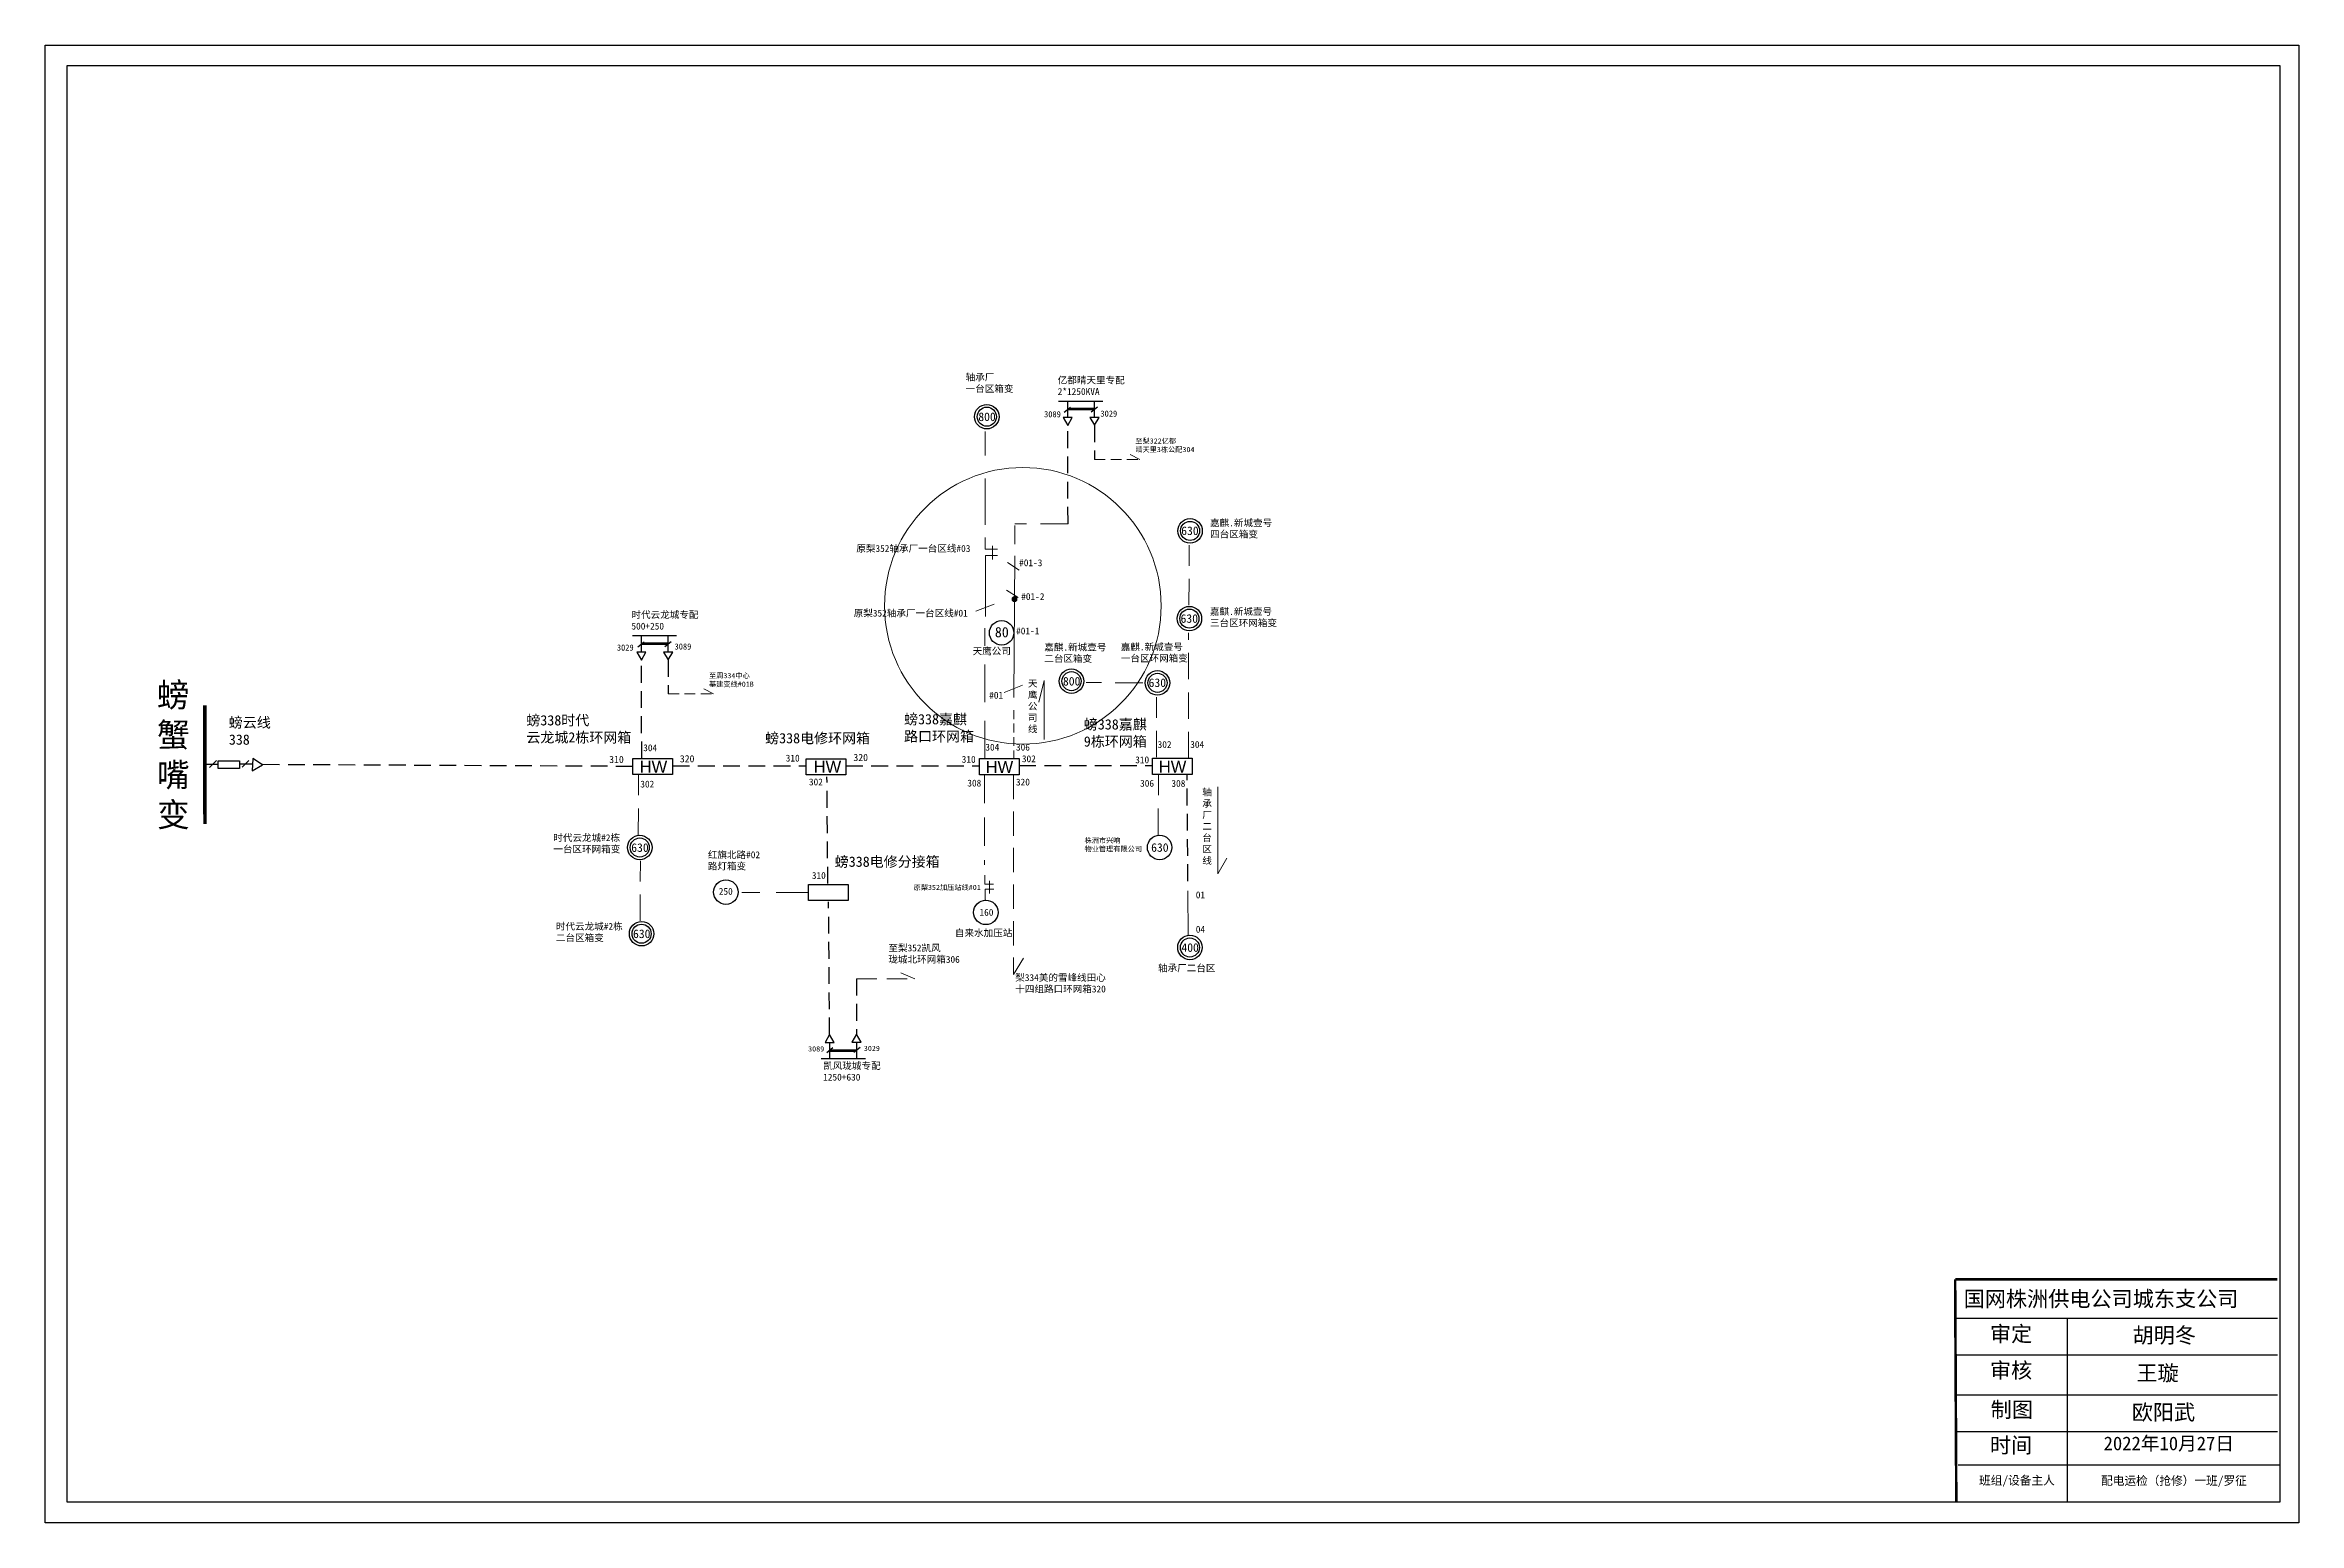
# Model space of a CAD drawing. Extents: x -235 to 424, y -116 to 316.
import ezdxf

# ---------------------------------------------------------------- set-up
doc = ezdxf.new("R2010")
doc.units = 0
doc.header["$LTSCALE"] = 0.774411
doc.linetypes.add('DASHED2', pattern=[9.525, 6.35, -3.175])
doc.layers.get('0').update_dxf_attribs({"linetype": 'CONTINUOUS'})
doc.styles.add('hztxt_txtstyle_0.00_0_0', font='', dxfattribs={"bigfont": 'hztxt.shx'})
doc.styles.get("Standard").update_dxf_attribs({"font": '', "height": 2.5})
doc.styles.add('仿宋_txtstyle_1.50_0_0', font='simsun.ttc', dxfattribs={"height": 1.5})
doc.styles.add('仿宋_txtstyle_150.00_0_0150', font='simsun.ttc', dxfattribs={"height": 150})
doc.styles.add('仿宋_txtstyle_2.00_0_0', font='simfang.ttf', dxfattribs={"height": 2})
doc.styles.add('仿宋_txtstyle_2.50_0_0', font='simsun.ttc', dxfattribs={"height": 2.5})
doc.styles.add('仿宋_txtstyle_200.00_0_0200', font='simsun.ttc', dxfattribs={"height": 200})
doc.styles.add('仿宋_txtstyle_3.00_0_0', font='simsun.ttc', dxfattribs={"height": 3})
doc.styles.add('仿宋_txtstyle_300.00_0_0300', font='simsun.ttc', dxfattribs={"height": 300})
doc.styles.add('字体', font='simkai_0.ttf', dxfattribs={"height": 2.5})
doc.styles.add('宋体_txtstyle_2.50_0_0', font='SIMSUN.TTC', dxfattribs={"height": 2.5})
doc.styles.add('宋体_txtstyle_4.00_0_0', font='SIMSUN.TTC', dxfattribs={"height": 4})
doc.styles.add('黑体_txtstyle_0.00_0_0', font='simhei.ttf')
doc.styles.add('黑体_txtstyle_4.53_0_0', font='SIMHEI.TTF', dxfattribs={"height": 4.530271})
doc.styles.get('hztxt_txtstyle_0.00_0_0').set_extended_font_data('hztxt')
doc.styles.get('Standard').set_extended_font_data('SimSun')

msp = doc.modelspace()

# ---------------------------------------------------------------- hatches: boundary and pattern name
at = {"linetype": 'Continuous', "lineweight": 0, "ltscale": 0.466346, "true_color": 0xffffff}
msp.add_hatch(color=7, dxfattribs=at).paths.add_polyline_path([(47.7, 154.29, -1), (49.12, 154.29, -1)])

# ---------------------------------------------------------------- linework, layer by layer
at = {"color": 7, "linetype": 'DASHED2', "lineweight": 0, "ltscale": 2.740568}
msp.add_line((39.83, 176.05), (39.83, 203.29), dxfattribs=at)
at = {"color": 7, "linetype": 'DASHED2', "lineweight": 0, "ltscale": 0.644218}
for p, q in [((71.81, 195.16), (85.08, 195.16)), ((85.08, 195.16), (82.05, 196.74)), ((-52.85, 126.56), (-39.58, 126.56)), ((-39.58, 126.56), (-42.61, 128.14))]:
    msp.add_line(p, q, dxfattribs=at)
at = {"color": 7, "linetype": 'Continuous', "lineweight": 0, "ltscale": 0.383592}
for p, q in [((39.86, 168.9), (39.86, 172.35)), ((41.98, 169.86), (41.98, 165.9))]:
    msp.add_line(p, q, dxfattribs=at)
at = {"color": 7, "linetype": 'DASHED2', "lineweight": 0, "ltscale": 1.645049}
msp.add_line((64.07, 176.33), (48.55, 176.33), dxfattribs=at)
at = {"color": 7, "linetype": 'Continuous', "lineweight": 0, "ltscale": 1.645049}
msp.add_line((48.55, 170.4), (48.55, 175.8), dxfattribs=at)
at = {"color": 7, "linetype": 'Continuous', "lineweight": 0, "ltscale": 1.242838}
for p, q in [((39.86, 168.9), (43.4, 168.9)), ((39.96, 149.23), (39.96, 167.02)), ((39.96, 167.02), (43.49, 167.02)), ((48.26, 125.52), (48.48, 167))]:
    msp.add_line(p, q, dxfattribs=at)
at = {"color": 7, "linetype": 'DASHED2', "lineweight": 0, "ltscale": 0.82185}
for p, q in [((46.36, 164.97), (50.63, 162.25)), ((46.11, 156.95), (50.39, 154.24))]:
    msp.add_line(p, q, dxfattribs=at)
at = {"color": 7, "linetype": 'DASHED2', "lineweight": 0, "ltscale": 1.565559}
for p, q in [((99.44, 152.51), (99.51, 170.11)), ((99.26, 107.75), (99.32, 144.45)), ((89.91, 108.07), (89.98, 125.67)), ((-61.59, 85.39), (-61.52, 102.99)), ((90.45, 85.41), (90.51, 103.02)), ((-61.07, 60.19), (-61, 77.79))]:
    msp.add_line(p, q, dxfattribs=at)
at = {"color": 7, "linetype": 'DASHED2', "lineweight": 0, "ltscale": 1.242838}
for p, q in [((42.44, 152.85), (37.1, 150.74)), ((50.74, 129.13), (45.4, 127.02))]:
    msp.add_line(p, q, dxfattribs=at)
at = {"color": 7, "linetype": 'DASHED2', "lineweight": 0, "ltscale": 2.237108}
msp.add_line((39.76, 107.66), (39.76, 145.79), dxfattribs=at)
at = {"color": 7, "linetype": 'Continuous', "lineweight": 0, "ltscale": 1.126168}
for q in [(55.52, 124.15), (57.09, 113.23)]:
    msp.add_line((57.09, 130.46), q, dxfattribs=at)
at = {"color": 7, "linetype": 'DASHED2', "lineweight": 0, "ltscale": 1.633289}
msp.add_line((85.93, 129.81), (69.37, 129.9), dxfattribs=at)
at = {"color": 7, "linetype": 'DASHED2', "lineweight": 0, "ltscale": 0.532558}
msp.add_line((48.26, 121.82), (48.26, 107.66), dxfattribs=at)
at = {"linetype": 'Continuous'}
for p, q in [((-184.48, 105.91), (-187.82, 105.91)), ((-186.96, 105.09), (-184.98, 107.06)), ((-174.59, 106.07), (-177.92, 106.07)), ((-177.48, 105.16), (-175.5, 107.14))]:
    msp.add_line(p, q, dxfattribs=at)
at = {"linetype": 'DASHED2'}
for p, q in [((-63.23, 105.37), (-171.52, 105.9)), ((-51.53, 105.5), (-12.72, 105.5)), ((-0.86, 105.55), (37.96, 105.55)), ((49.78, 105.65), (88.6, 105.65))]:
    msp.add_line(p, q, dxfattribs=at)
at = {"color": 7, "linetype": 'DASHED2', "lineweight": 0, "ltscale": 1.690867}
msp.add_line((39.65, 102.93), (39.65, 76.59), dxfattribs=at)
at = {"color": 7, "linetype": 'DASHED2', "lineweight": 0, "ltscale": 1.449646}
for p, q in [((48.12, 102.93), (48.12, 44.55)), ((48.12, 44.55), (51.02, 49.34))]:
    msp.add_line(p, q, dxfattribs=at)
at = {"color": 7, "linetype": 'Continuous', "lineweight": 0, "ltscale": 1.633289}
for p, q in [((107.87, 99.44), (107.87, 73.95)), ((107.87, 73.95), (110.49, 78.53))]:
    msp.add_line(p, q, dxfattribs=at)
at = {"color": 7, "linetype": 'DASHED2', "lineweight": 0, "ltscale": 0.93937}
for p, q in [((39.76, 73.6), (39.76, 70.92)), ((39.76, 70.92), (42.3, 70.92)), ((39.81, 69.45), (42.35, 69.45)), ((39.81, 69.45), (39.81, 66.25)), ((41.08, 71.89), (41.08, 68.21))]:
    msp.add_line(p, q, dxfattribs=at)
at = {"color": 7, "linetype": 'DASHED2', "lineweight": 0, "ltscale": 1.930938}
msp.add_line((-11.8, 68.51), (-31.36, 68.51), dxfattribs=at)
at = {"color": 7, "linetype": 'Continuous', "lineweight": 0, "ltscale": 0.93937}
msp.add_line((99.15, 68.96), (99.17, 55.97), dxfattribs=at)
at = {"color": 7, "linetype": 'DASHED2', "lineweight": 0, "ltscale": 1.200471}
for p, q in [((2.24, 43.28), (19.28, 43.28)), ((19.28, 43.28), (15.2, 45.01))]:
    msp.add_line(p, q, dxfattribs=at)
at = {"color": 0, "linetype": 'Continuous'}
for p, q in [((323.56, -55.93), (417.74, -55.93)), ((356.25, -55.95), (356.29, -109.79)), ((323.56, -66.66), (417.74, -66.66)), ((323.56, -78.36), (417.74, -78.36)), ((323.56, -89.09), (417.74, -89.09)), ((324.35, -98.83), (418.53, -98.83))]:
    msp.add_line(p, q, dxfattribs=at)
for points in [[(-235.08, 316.32), (424.04, 316.32), (424.04, -115.85), (-235.08, -115.85)], [(-228.63, 310.37), (418.44, 310.37), (418.44, -109.79), (-228.63, -109.79)], [(-63.23, 107.73), (-51.63, 107.73), (-51.63, 103.01), (-63.23, 103.01)], [(-12.51, 107.6), (-0.91, 107.6), (-0.91, 102.88), (-12.51, 102.88)], [(38.16, 107.66), (49.77, 107.66), (49.77, 102.93), (38.16, 102.93)], [(88.8, 107.75), (100.41, 107.75), (100.41, 103.03), (88.8, 103.03)], [(-11.8, 70.87), (-0.19, 70.87), (-0.19, 66.15), (-11.8, 66.15)]]:
    msp.add_lwpolyline(points, close=True, dxfattribs=at)
at = {"linetype": 'Continuous'}
for points in [[(61.32, 212.21), (74.24, 212.21)], [(63.97, 207.39), (63.97, 212.15)], [(71.81, 207.43), (71.81, 212.19)], [(62.92, 208.92), (64.76, 210.39)], [(63.97, 209.76), (71.75, 209.76)], [(64.4, 210.09), (71.77, 210.09)], [(70.83, 209.07), (72.67, 210.54)], [(-63.34, 143.61), (-50.42, 143.61)], [(-61.74, 140.31), (-59.9, 141.79)], [(-60.69, 138.79), (-60.69, 143.55)], [(-60.69, 141.16), (-52.91, 141.16)], [(-60.26, 141.49), (-52.89, 141.49)], [(-53.83, 140.46), (-51.99, 141.94)], [(-52.85, 138.83), (-52.85, 143.59)], [(4.85, 19.9), (-8.08, 19.9)], [(-4.67, 23.05), (-6.51, 21.57)], [(-5.65, 24.68), (-5.65, 19.93)], [(1.76, 22.02), (-5.61, 22.02)], [(2.19, 22.36), (-5.59, 22.36)], [(3.24, 23.2), (1.4, 21.72)], [(2.19, 24.73), (2.19, 19.97)]]:
    msp.add_lwpolyline(points, dxfattribs=at)
for points in [[(63.97, 205.07), (65.31, 207.39), (62.64, 207.39)], [(71.81, 205.12), (73.15, 207.43), (70.47, 207.43)], [(-60.69, 136.47), (-59.35, 138.79), (-62.02, 138.79)], [(-52.85, 136.51), (-51.51, 138.83), (-54.19, 138.83)], [(-178.19, 104.77), (-184.45, 104.77), (-184.45, 106.99), (-178.19, 106.99)], [(-5.65, 27), (-6.98, 24.68), (-4.31, 24.68)], [(2.19, 27.04), (0.85, 24.73), (3.53, 24.73)]]:
    msp.add_lwpolyline(points, close=True, dxfattribs=at)
at = {"linetype": 'DASHED2'}
for points in [[(64.07, 176.33), (63.97, 205.07)], [(71.81, 205.12), (71.81, 195.16), (71.81, 195.16)], [(-60.59, 107.73), (-60.69, 136.47)], [(-52.85, 136.51), (-52.85, 126.56), (-52.85, 126.56)], [(-6.17, 71.14), (-6.42, 102.33), (-6.42, 102.33)], [(99.14, 71.84), (98.89, 103.03), (98.89, 103.03)], [(-5.65, 27), (-5.96, 65.76), (-5.96, 65.76)], [(2.24, 43.28), (2.19, 27.04)]]:
    msp.add_lwpolyline(points, dxfattribs=at)
at = {"linetype": 'Continuous'}
for points, const_width in [([(-188.35, 88.55), (-188.37, 123.28)], 1), ([(323.51, -44.6), (323.85, -109.79)], 0.755)]:
    msp.add_lwpolyline(points, dxfattribs=dict(at, const_width=const_width))
at = {"color": 0}
msp.add_lwpolyline([(-174.31, 107.65), (-174.56, 104.12), (-171.52, 105.86)], close=True, dxfattribs=at)
at = {"color": 0, "linetype": 'Continuous', "const_width": 0.755}
msp.add_lwpolyline([(323.56, -44.6), (417.74, -44.6)], dxfattribs=at)
at = {"linetype": 'Continuous'}
for centre, radius in [((40.32, 207.65), 3.58), ((40.32, 207.65), 2.79), ((99.76, 174.25), 3.58), ((99.76, 174.25), 2.79), ((99.57, 148.59), 3.58), ((44.66, 144.44), 3.58), ((99.57, 148.59), 2.79), ((65.08, 130.3), 3.58), ((65.08, 130.3), 2.79), ((90.23, 129.81), 3.58), ((90.23, 129.81), 2.79), ((-61.17, 81.66), 3.58), ((-61.17, 81.66), 2.79), ((90.87, 81.68), 3.58), ((-35.99, 68.61), 3.58), ((40.04, 62.68), 3.58), ((-60.64, 56.46), 3.58), ((-60.64, 56.46), 2.79), ((99.72, 52.43), 3.58), ((99.72, 52.43), 2.79)]:
    msp.add_circle(centre, radius, dxfattribs=at)
at = {"color": 12, "linetype": 'Continuous', "lineweight": 0, "ltscale": 3.598351, "true_color": 0xc00000}
msp.add_circle((50.86, 152.34), 40.45, dxfattribs=at)
at = {"color": 7, "linetype": 'Continuous', "lineweight": 0, "ltscale": 0.543946}
msp.add_circle((48.41, 154.29), 0.706, dxfattribs=at)

# ---------------------------------------------------------------- texts
at = {"linetype": 'Continuous'}
for s, p in [('310', (-70.1, 106.37)), ('320', (-49.44, 106.57)), ('320', (1.31, 106.95))]:
    msp.add_text(s, height=2.085, dxfattribs=at).set_placement(p)
at = {"color": 7, "linetype": 'DASHED2', "lineweight": 0, "ltscale": 2.740568, "char_height": 2, "attachment_point": 1, "style": '仿宋_txtstyle_2.00_0_0'}
for s, insert in [('轴承厂^M^J一台区箱变', (34.12, 220.19)), ('原梨352轴承厂一台区线#03', (2.16, 170.11)), ('原梨352轴承厂一台区线#01', (1.39, 151.2))]:
    msp.add_mtext(s, dxfattribs=dict(at, insert=insert))
at = {"char_height": 2, "width": 23.1197, "attachment_point": 1, "style": '仿宋_txtstyle_2.00_0_0'}
for s, insert in [('亿都晴天里专配^M^J2*1250KVA', (61.06, 219.34)), ('时代云龙城专配^M^J500+250', (-63.6, 150.73))]:
    msp.add_mtext(s, dxfattribs=dict(at, insert=insert))
at = {"linetype": 'Continuous', "attachment_point": 1}
for s, insert, char_height, width, style in [('{\\fSimSun|b0|i0|c134|p2;800}', (37.83, 208.87), 2.5, 5.6554, 'hztxt_txtstyle_0.00_0_0'), ('630', (97.17, 175.54), 2.5, 5.6554, '仿宋_txtstyle_2.50_0_0'), ('630', (96.98, 149.87), 2.5, 5.6554, '仿宋_txtstyle_2.50_0_0'), ('螃蟹嘴\\P变', (-202.36, 129.77), 7, 11.8331, '字体'), ('{\\fSimSun|b0|i0|c134|p2;800}', (62.59, 131.53), 2.5, 5.6554, 'hztxt_txtstyle_0.00_0_0'), ('630', (87.64, 131.1), 2.5, 5.6554, '仿宋_txtstyle_2.50_0_0'), ('630', (-63.66, 82.88), 2.5, 5.6554, '仿宋_txtstyle_2.50_0_0'), ('630', (88.38, 82.91), 2.5, 5.6554, '仿宋_txtstyle_2.50_0_0'), ('250', (-38.06, 69.83), 2, 5.6554, '仿宋_txtstyle_2.00_0_0'), ('630', (-63.14, 57.68), 2.5, 5.6554, '仿宋_txtstyle_2.50_0_0'), ('400', (97.23, 53.66), 2.5, 5.6554, '仿宋_txtstyle_2.50_0_0')]:
    msp.add_mtext(s, dxfattribs=dict(at, insert=insert, char_height=char_height, width=width, style=style))
at = {"color": 7, "linetype": 'Continuous', "attachment_point": 1}
for s, insert, char_height, width, style in [('{\\fSimSun|b0|i0|c134|p2;3089}', (57.08, 209.27), 1.8, 5.745, 'hztxt_txtstyle_0.00_0_0'), ('{\\fSimSun|b0|i0|c134|p2;3029}', (73.55, 209.45), 1.8, 5.6217, 'hztxt_txtstyle_0.00_0_0'), ('{\\fSimSun|b0|i0|c134|p2;3029}', (-67.86, 141.03), 1.8, 5.6217, 'hztxt_txtstyle_0.00_0_0'), ('{\\fSimSun|b0|i0|c134|p2;3089}', (-50.99, 141.34), 1.8, 5.745, 'hztxt_txtstyle_0.00_0_0'), ('螃云线338', (-181.34, 119.72), 3, 13.5777, '仿宋_txtstyle_3.00_0_0'), ('胡明冬', (375.41, -58.69), 4.53, 35.429, '黑体_txtstyle_4.53_0_0'), ('欧阳武', (375.16, -81.21), 4.53, 35.429, '黑体_txtstyle_4.53_0_0'), ('2022年10月27日', (366.93, -90.6), 4, 42.7589, '宋体_txtstyle_4.00_0_0')]:
    msp.add_mtext(s, dxfattribs=dict(at, insert=insert, char_height=char_height, width=width, style=style))
at = {"color": 2, "linetype": 'DASHED2', "lineweight": 0, "ltscale": 0.644218, "true_color": 0xffff00, "char_height": 1.5, "attachment_point": 1, "style": '仿宋_txtstyle_1.50_0_0'}
for s, insert in [('至梨322亿都^M^J晴天里3栋公配304', (83.75, 201.29)), ('至周334中心^M^J基建变线#01B', (-40.92, 132.68))]:
    msp.add_mtext(s, dxfattribs=dict(at, insert=insert))
at = {"color": 7, "linetype": 'DASHED2', "lineweight": 0, "ltscale": 1.150732, "char_height": 2, "attachment_point": 1}
for s, insert, style in [('嘉麒.新城壹号^M^J四台区箱变', (105.62, 177.61), '仿宋_txtstyle_2.00_0_0'), ('嘉麒.新城壹号^M^J三台区环网箱变', (105.58, 151.68), '仿宋_txtstyle_2.00_0_0'), ('嘉麒.新城壹号^M^J二台区箱变', (57.12, 141.25), '仿宋_txtstyle_2.00_0_0'), ('嘉麒.新城壹号^M^J一台区环网箱变', (79.5, 141.33), '仿宋_txtstyle_2.00_0_0'), ('304', (-60.16, 111.83), '仿宋_txtstyle_2.00_0_0'), ('310', (32.98, 108.43), '仿宋_txtstyle_2.00_0_0'), ('304', (39.89, 112), '仿宋_txtstyle_2.00_0_0'), ('306', (48.85, 112), '仿宋_txtstyle_2.00_0_0'), ('302', (50.58, 108.61), '仿宋_txtstyle_2.00_0_0'), ('302', (-61.01, 101.21), '仿宋_txtstyle_2.00_0_0'), ('302', (-11.7, 101.83), '仿宋_txtstyle_200.00_0_0200'), ('308', (34.62, 101.5), '仿宋_txtstyle_2.00_0_0'), ('320', (48.84, 101.8), '仿宋_txtstyle_2.00_0_0'), ('308', (94.31, 101.4), '仿宋_txtstyle_2.00_0_0')]:
    msp.add_mtext(s, dxfattribs=dict(at, insert=insert, style=style))
at = {"color": 7, "linetype": 'DASHED2', "lineweight": 0, "ltscale": 1.088317, "char_height": 2, "attachment_point": 1, "style": '仿宋_txtstyle_2.00_0_0'}
for s, insert in [('#01-3', (49.77, 165.93)), ('#01-2', (50.38, 156.05)), ('#01-1', (48.89, 145.98)), ('天鹰公司', (36.17, 140.11))]:
    msp.add_mtext(s, dxfattribs=dict(at, insert=insert))
at = {"color": 7, "linetype": 'DASHED2', "lineweight": 0, "ltscale": 0.93937, "attachment_point": 1}
for s, insert, char_height, style in [('80', (42.67, 146.14), 3, '仿宋_txtstyle_3.00_0_0'), ('原梨352加压站线#01', (18.91, 70.75), 1.5, '仿宋_txtstyle_1.50_0_0'), ('160', (38.18, 63.7), 2, '仿宋_txtstyle_200.00_0_0200'), ('自来水加压站', (31, 57.67), 2, '仿宋_txtstyle_200.00_0_0200'), ('轴承厂二台区', (90.39, 47.41), 2, '仿宋_txtstyle_2.00_0_0')]:
    msp.add_mtext(s, dxfattribs=dict(at, insert=insert, char_height=char_height, style=style))
at = {"color": 7, "linetype": 'Continuous', "lineweight": 0, "ltscale": 1.126168, "insert": (41.02, 127.19), "char_height": 2, "attachment_point": 1, "style": '仿宋_txtstyle_200.00_0_0200'}
msp.add_mtext('#01', dxfattribs=at)
at = {"color": 2, "linetype": 'DASHED2', "lineweight": 0, "ltscale": 1.088317, "true_color": 0xffff00, "insert": (52.35, 130.65), "char_height": 2, "attachment_point": 1, "style": '仿宋_txtstyle_2.00_0_0'}
msp.add_mtext('天^M^J鹰^M^J公^M^J司^M^J线', dxfattribs=at)
at = {"color": 7, "linetype": 'Continuous', "lineweight": 0, "ltscale": 1.389583, "insert": (-94.33, 120.37), "char_height": 3, "attachment_point": 1, "style": '仿宋_txtstyle_3.00_0_0'}
msp.add_mtext('螃338时代^M^J云龙城2栋环网箱', dxfattribs=at)
at = {"color": 7, "linetype": 'DASHED2', "lineweight": 0, "ltscale": 1.565617, "insert": (16.12, 120.68), "char_height": 3, "attachment_point": 1, "style": '仿宋_txtstyle_300.00_0_0300'}
msp.add_mtext('螃338嘉麒^M^J路口环网箱', dxfattribs=at)
at = {"color": 7, "linetype": 'Continuous', "lineweight": 0, "ltscale": 1.633289, "insert": (68.7, 119.17), "char_height": 3, "attachment_point": 1, "style": '仿宋_txtstyle_300.00_0_0300'}
msp.add_mtext('螃338嘉麒^M^J9栋环网箱', dxfattribs=at)
at = {"color": 7, "linetype": 'Continuous', "lineweight": 0, "ltscale": 2.085413, "insert": (-24.5, 115.13), "char_height": 3, "attachment_point": 1, "style": '仿宋_txtstyle_3.00_0_0'}
msp.add_mtext('螃338电修环网箱', dxfattribs=at)
at = {"color": 7, "linetype": 'DASHED2', "lineweight": 0, "ltscale": 1.400282, "char_height": 2, "attachment_point": 1}
for s, insert, style in [('302', (90.27, 112.78), '仿宋_txtstyle_200.00_0_0200'), ('304', (99.81, 112.8), '仿宋_txtstyle_2.00_0_0')]:
    msp.add_mtext(s, dxfattribs=dict(at, insert=insert, style=style))
at = {"color": 1, "linetype": 'Continuous', "char_height": 3.4621, "width": 37.345, "attachment_point": 1}
for insert in [(-61.2, 107.02), (-10.32, 107.02), (39.98, 106.95), (90.62, 107.05)]:
    msp.add_mtext('{\\fArial|b0|i0|c0|p32;\\C256;HW}', dxfattribs=dict(at, insert=insert))
at = {"color": 7, "linetype": 'DASHED2', "lineweight": 0, "ltscale": 1.260834, "insert": (-18.49, 108.8), "char_height": 2, "attachment_point": 1, "style": '仿宋_txtstyle_200.00_0_0200'}
msp.add_mtext('310', dxfattribs=at)
at = {"color": 7, "linetype": 'DASHED2', "lineweight": 0, "ltscale": 1.840127, "insert": (83.72, 108.31), "char_height": 2, "attachment_point": 1, "style": '仿宋_txtstyle_200.00_0_0200'}
msp.add_mtext('310', dxfattribs=at)
at = {"color": 7, "linetype": 'Continuous', "lineweight": 0, "ltscale": 1.167439, "char_height": 2, "attachment_point": 1, "style": '仿宋_txtstyle_2.00_0_0'}
for s, insert in [('306', (85.15, 101.43)), ('310', (-10.85, 74.48))]:
    msp.add_mtext(s, dxfattribs=dict(at, insert=insert))
at = {"color": 2, "linetype": 'Continuous', "lineweight": 0, "ltscale": 1.633289, "true_color": 0xffff00, "insert": (103.34, 98.84), "char_height": 2, "attachment_point": 1, "style": '仿宋_txtstyle_2.00_0_0'}
msp.add_mtext('轴^M^J承^M^J厂^M^J二^M^J台^M^J区^M^J线', dxfattribs=at)
at = {"color": 7, "linetype": 'DASHED2', "lineweight": 0, "ltscale": 1.305282, "attachment_point": 1}
for s, insert, char_height, style in [('时代云龙城#2栋^M^J一台区环网箱变', (-86.45, 85.52), 2, '仿宋_txtstyle_2.00_0_0'), ('株洲市兴响^M^J物业管理有限公司', (68.91, 84.49), 1.5, '仿宋_txtstyle_1.50_0_0'), ('时代云龙城#2栋^M^J二台区箱变', (-85.69, 59.6), 2, '仿宋_txtstyle_2.00_0_0')]:
    msp.add_mtext(s, dxfattribs=dict(at, insert=insert, char_height=char_height, style=style))
at = {"color": 7, "linetype": 'DASHED2', "lineweight": 0, "ltscale": 1.930938, "insert": (-41.27, 80.54), "char_height": 2, "attachment_point": 1, "style": '仿宋_txtstyle_2.00_0_0'}
msp.add_mtext('红旗北路#02^M^J路灯箱变', dxfattribs=at)
at = {"color": 7, "linetype": 'DASHED2', "lineweight": 0, "ltscale": 1.192402, "insert": (-4.14, 79.02), "char_height": 3, "attachment_point": 1, "style": '仿宋_txtstyle_3.00_0_0'}
msp.add_mtext('螃338电修分接箱', dxfattribs=at)
at = {"color": 7, "linetype": 'Continuous', "lineweight": 0, "ltscale": 1.058371, "char_height": 2, "attachment_point": 1}
for s, insert, style in [('01', (101.44, 68.8), '仿宋_txtstyle_200.00_0_0200'), ('04', (101.44, 58.75), '仿宋_txtstyle_2.00_0_0')]:
    msp.add_mtext(s, dxfattribs=dict(at, insert=insert, style=style))
at = {"color": 2, "linetype": 'DASHED2', "lineweight": 0, "ltscale": 1.200471, "true_color": 0xffff00, "insert": (11.54, 53.28), "char_height": 2, "attachment_point": 1, "style": '仿宋_txtstyle_2.00_0_0'}
msp.add_mtext('至梨352凯风^M^J珑城北环网箱306', dxfattribs=at)
at = {"color": 1, "linetype": 'DASHED2', "lineweight": 0, "ltscale": 1.449646, "true_color": 0xff0000, "insert": (48.64, 44.62), "char_height": 2, "attachment_point": 1, "style": '仿宋_txtstyle_2.00_0_0'}
msp.add_mtext('梨334美的雪峰线田心^M^J十四组路口环网箱320', dxfattribs=at)
at = {"color": 7, "linetype": 'DASHED2', "lineweight": 0, "ltscale": 1.200471, "attachment_point": 1}
for s, insert, char_height, style in [('3089', (-11.93, 23.52), 1.5, '仿宋_txtstyle_1.50_0_0'), ('3029', (4.36, 23.68), 1.5, '仿宋_txtstyle_150.00_0_0150'), ('凯风珑城专配^M^J1250+630', (-7.53, 18.84), 2, '仿宋_txtstyle_2.00_0_0')]:
    msp.add_mtext(s, dxfattribs=dict(at, insert=insert, char_height=char_height, style=style))
at = {"color": 0, "linetype": 'Continuous', "attachment_point": 1, "style": '黑体_txtstyle_0.00_0_0'}
for s, insert, char_height, width in [('国网株洲供电公司城东支公司', (326.01, -48.05), 4.5303, 123.8545), ('审定', (333.68, -58.29), 4.53, 35.429), ('审核', (333.68, -68.96), 4.53, 35.429), ('王璇', (376.52, -69.75), 4.53, 49.9144), ('制图', (333.92, -80.47), 4.53, 35.429), ('时间', (333.68, -90.86), 4.53, 35.429)]:
    msp.add_mtext(s, dxfattribs=dict(at, insert=insert, char_height=char_height, width=width))
at = {"color": 7, "linetype": 'Continuous', "lineweight": 0, "ltscale": 1.183845, "char_height": 2.5, "attachment_point": 1, "style": '宋体_txtstyle_2.50_0_0'}
for s, insert in [('班组/设备主人', (330.49, -102.17)), ('配电运检（抢修）一班/罗征', (366.19, -102.26))]:
    msp.add_mtext(s, dxfattribs=dict(at, insert=insert))

doc.saveas('drawing.dxf')
